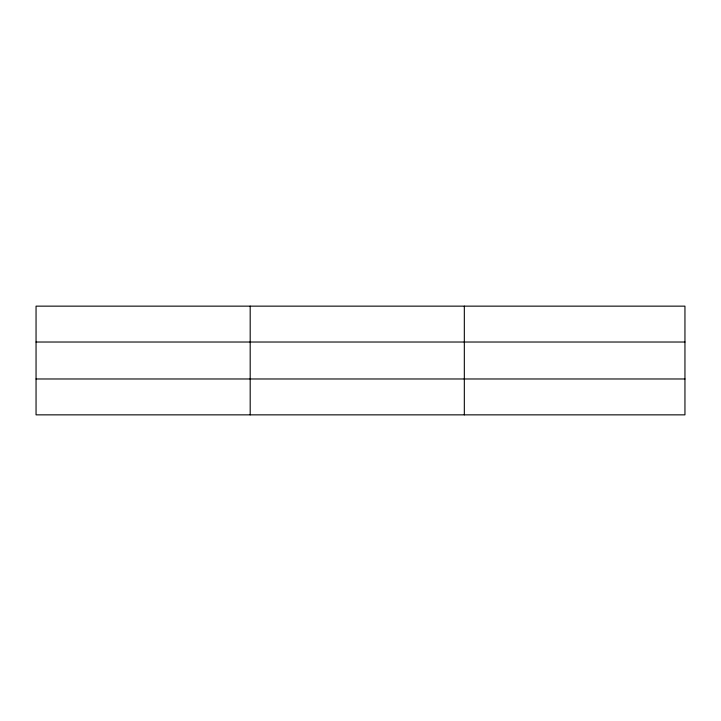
<?xml version="1.0" encoding="UTF-8"?>
<svg xmlns="http://www.w3.org/2000/svg" width="721" height="721" viewBox="0 0 721 721"><rect width="100%" height="100%" fill="white"/><g stroke="black" fill="none" stroke-linecap="round" stroke-linejoin="round"><path stroke-width="1.08" d="M250.187 414.854L250.187 306.146M464.324 414.854L464.324 306.146M684.95 342.024L684.95 306.146L36.05 306.146L36.05 414.854L684.95 414.854L684.95 342.024L36.05 342.024M36.05 378.976L684.95 378.976"/></g></svg>
